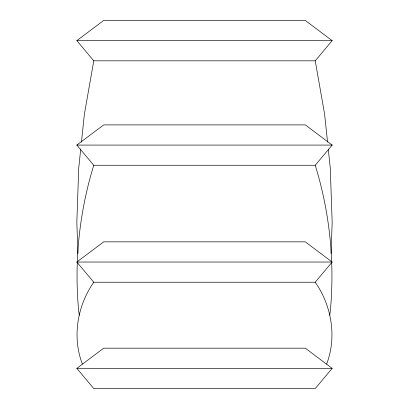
<?xml version="1.0" encoding="UTF-8"?>
<svg xmlns="http://www.w3.org/2000/svg" width="409" height="409" viewBox="0 0 409 409"><rect width="100%" height="100%" fill="white"/><g stroke="black" fill="none" stroke-linecap="round" stroke-linejoin="round"><path stroke-width="0.61" d="M331.075 253.57L332.164 222.332L330.278 168.145L328.284 149.116M80.716 149.116L78.722 168.145L76.836 222.332L77.925 253.57M81.447 142.138L84.377 114.223L93.768 60.829L76.836 40.639L103.712 20.45L305.288 20.45L332.164 40.639L315.232 60.829L324.623 114.223L327.553 142.138M329.685 315.283L330.273 311.5C334.93 262.322 329.807 212.465 315.232 165.267L332.164 145.077L305.288 124.893L103.712 124.893L76.836 145.077L93.768 165.267L315.232 165.267M93.768 165.267C79.193 212.465 74.07 262.322 78.727 311.5L79.315 315.283M326.602 364.102C337.036 337.128 331.653 305.681 315.232 282.225L93.768 282.225L76.836 262.036L103.712 241.847L305.288 241.847L332.164 262.036L315.232 282.225M93.768 282.225C77.347 305.681 71.964 337.128 82.398 364.102M332.164 368.361L315.232 388.55L93.768 388.55L76.836 368.361L103.712 348.171L305.288 348.171L332.164 368.361L76.836 368.361M76.836 40.639L332.164 40.639M93.768 60.829L315.232 60.829M76.836 145.077L332.164 145.077M76.836 262.036L332.164 262.036"/></g></svg>
